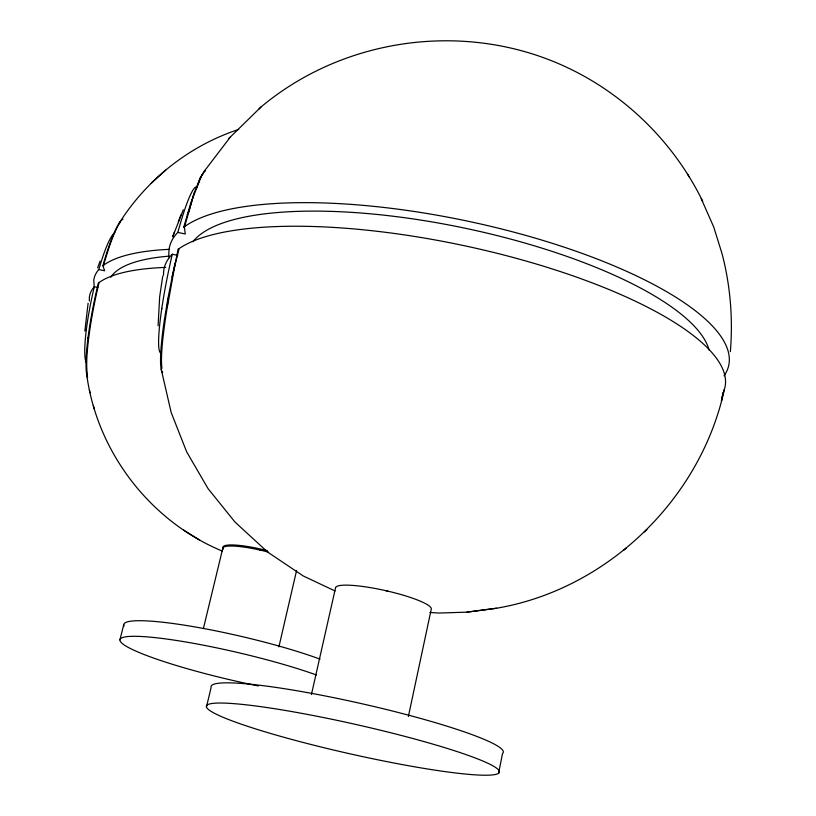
<?xml version="1.0" encoding="UTF-8"?>
<svg xmlns="http://www.w3.org/2000/svg" width="816" height="816" viewBox="0 0 816 816"><rect width="100%" height="100%" fill="white"/><g stroke="black" fill="none" stroke-linecap="round" stroke-linejoin="round"><path stroke-width="1.22" d="M158.09 325.849L159.661 296.83L162.772 275.961M723.588 391.537A286.64 84.476 11.9 0 0 506.359 255.673A286.64 84.476 11.9 0 0 178.337 249.145L178.174 249.257C173.981 268.311 171.085 287.62 167.341 306.826A103.999 11.628 -78 0 0 161.956 368.332M167.341 306.826L167.882 298.534L175.001 263.058M730.361 351.655C733.054 318.709 730.402 285.365 721.956 253.388L713.704 226.96L701.148 198.502M84.864 331.123L88.108 303.215M86.323 329.715L86.394 329.113M87.975 338.018L88.067 337.355M161.68 309.142L161.792 308.366M230.54 136.792L203.857 171.758L200.104 178.225L194.086 193.188L184.426 227.399L185.283 233.998L177.827 232.397L177.021 233.243A285.804 87.159 11.9 0 0 169.228 257.642M167.882 298.534L164.414 319.556A103.989 11.73 -77.9 0 0 161.18 369.128L171.156 412.457L186.67 451.86L208.09 488.672L234.977 522.026L267.668 552.095L303.164 575.923L335.039 590.968M202.082 174.451L190.74 203.174L183.733 227.246L184.426 227.399M498.576 773.262A150.164 14.963 12.7 0 0 293.566 711.878A150.164 14.963 12.7 0 0 266.526 732.258A150.164 14.963 12.7 0 0 498.576 773.262L502.523 753.525A149.777 16.34 12.7 0 0 362.845 703.943A149.777 16.34 12.7 0 0 211.109 687.49L206.448 706.993M335.549 587.785L335.57 587.683A49.042 8.099 12.6 0 1 385.846 590.682L387.947 591.172M408.377 716.519L431.215 609.358A49.042 8.099 12.6 0 0 385.846 590.682M311.426 694.549L335.57 587.683M278.899 646.853L296.596 570.435M203.419 628.473L222.748 548.434M119.921 639.856L123.757 624.648M724.404 389.283C700.74 498.882 607.41 589.356 496.567 608.236L466.783 612.173L438.692 613.04L429.93 612.49M172.013 277.052L178.918 249.421L178.174 249.257M194.086 193.188L188.904 211.375L187.262 214.618M197.839 184.793L200.104 178.225M97.645 267.934L100.031 261.12M174.42 232.142L172.655 236.844L183.294 209.753M178.316 221.83L180.938 214.863M205.061 171.013L205.418 170.146L200.114 178.204M119.065 223.339C146.635 179.591 189.445 145.595 238.66 129.458M114.872 232.795A67.238 10.067 -77.8 0 0 98.828 269.525L98.297 270.147A225.328 63.566 13 0 0 93.758 280.49L94.319 287.66M97.859 287.497L94.319 286.732L93.881 287.232A225.848 61.873 13 0 0 89.352 297.361L89.352 301.012M177.674 255.388L172.298 254.225L171.544 255A286.64 84.476 11.9 0 0 163.557 275.165M258.968 109.018L261.018 106.978C343.128 38.24 461.693 21.42 559.766 64.158C621.741 91.137 673.118 140.597 702.719 201.348M228.704 138.608L261.018 106.978M165.628 170.095L151.215 183.182M644.334 531.92L646.915 529.635M623.506 550.474L626.29 548.015M183.733 227.246L183.845 227.164A285.804 87.159 11.9 0 1 521.638 234.263A285.804 87.159 11.9 0 1 724.027 375.87M466.783 612.173L496.567 608.236M123.053 219.147A82.212 12.097 -77.8 0 0 102.877 265.761L104.683 270.79L98.828 269.525M259.906 550.045L261.569 550.423M222.309 551.075C150.175 521.312 96.778 451.656 86.68 374.269M183.631 530.084L199.563 539.988M687.439 173.879L689.071 176.827M93.361 405.43L94.166 408.643M89.383 389.926L90.097 392.782M258.335 685.96A117.28 14.147 13.1 0 1 124.858 636.97A117.28 14.147 13.1 0 1 316.465 674.995M223.502 548.658A38.485 6.701 13.2 0 1 267.393 550.698M124.052 626.096A117.055 14.984 13.1 0 1 191.342 626.311A117.055 14.984 13.1 0 1 320.045 659.144M110.843 277.246A210.324 59.293 13 0 1 168.881 256.163M102.959 265.7A225.328 63.566 13 0 1 169.157 249.349M87.659 377.645A82.212 12.097 -77.8 0 1 98.338 283.081L98.92 283.203A82.212 12.026 -77.9 0 0 87.485 374.768M98.45 282.999A225.848 61.873 13 0 1 165.74 267.403M86.119 362.233A67.238 10.067 -77.8 0 1 94.319 286.732M103.418 265.883A82.212 12.026 -77.9 0 1 120.35 222.136M223.043 549.25A38.485 6.599 13.2 0 1 268.607 552.197M192.892 241.801A266.659 81.223 11.9 0 1 464.447 228.082A266.659 81.223 11.9 0 1 709.043 349.982M161.313 353.185A85.037 9.863 -77.9 0 1 172.298 254.225M177.827 232.397A85.037 9.863 -77.9 0 1 197.146 187.068M162.68 372.626A103.989 11.73 -77.9 0 1 161.18 369.138M723.098 392.639L721.446 400.727L723.098 392.639"/></g></svg>
